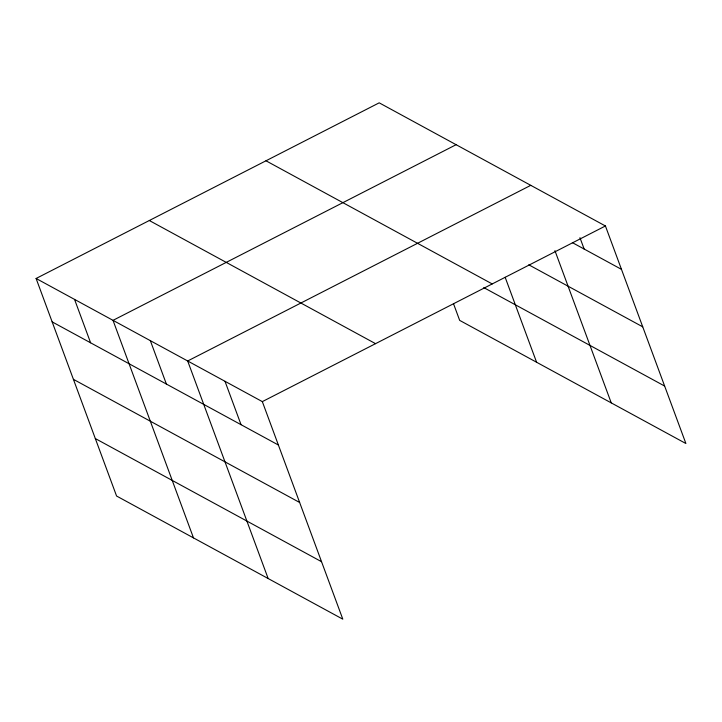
<?xml version="1.0" encoding="UTF-8"?>
<svg xmlns="http://www.w3.org/2000/svg" width="722" height="722" viewBox="0 0 722 722"><rect width="100%" height="100%" fill="white"/><g stroke="black" fill="none" stroke-linecap="round" stroke-linejoin="round"><path stroke-width="1.08" d="M36.1 278.475L262.33 401.622L342.806 619.169L116.576 496.023L36.1 278.475L379.194 102.831L605.424 225.977L685.9 443.525L459.67 320.378L453.488 303.655M456.114 144.698L113.02 320.351L193.487 537.899M530.769 185.337L187.675 360.982L268.151 578.53M262.33 401.622L605.424 225.977M572.365 242.628L621.48 269.36M528.793 264.812L642.733 326.84M265.976 160.789L492.205 283.936M483.776 287.6L664.637 386.053M149.319 220.517L375.548 343.663M52.146 321.868L278.376 445.014M73.409 379.339L299.639 502.485M95.313 438.552L321.543 561.698M579.947 237.682L584.152 249.045M554.938 250.669L611.245 402.885M505.156 277.284L536.59 362.245M225.002 381.306L241.049 424.698M150.347 340.667L166.394 384.059M74.556 299.413L90.611 342.806"/></g></svg>
